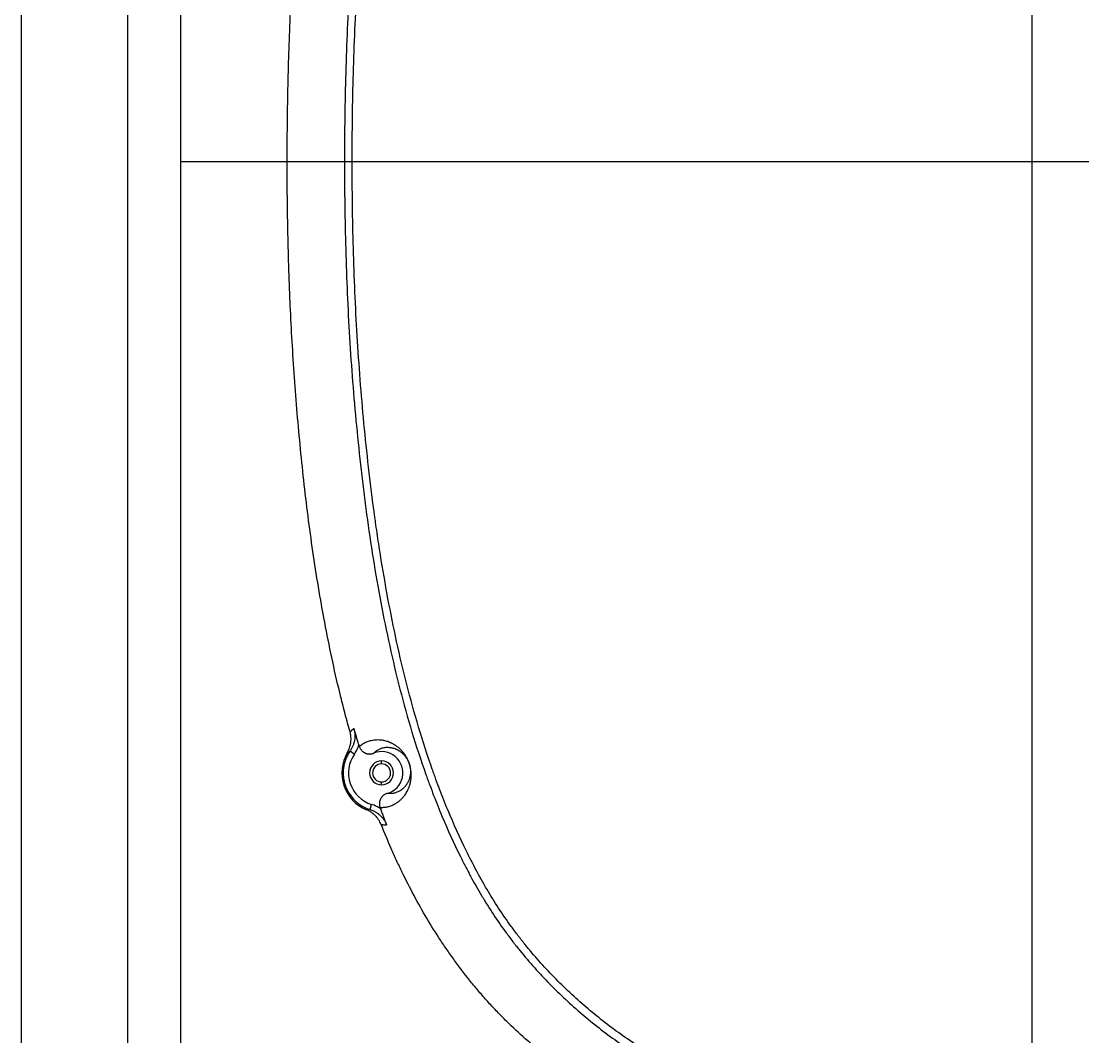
# Model space of a CAD drawing. Header units: millimetres. Extents: x -33000 to 294000, y 0 to 42408.
# Drawn here: x 56646.2 to 56845.8, y 13580 to 13771 of the extents above; entities that cross this region are included whole.
import ezdxf

# ---------------------------------------------------------------- set-up
doc = ezdxf.new("R2010")
doc.units = ezdxf.units.MM
doc.header["$LTSCALE"] = 50
doc.linetypes.add('DASHDOT', pattern=[22, 20, -1, 0, -1])
doc.layers.add('arch', color=8, linetype='Continuous')

msp = doc.modelspace()

# ---------------------------------------------------------------- linework, layer by layer
at = {"layer": 'arch'}
for p, q in [((56646.24, 14774.6), (56646.24, 13364.6)), ((56666.24, 14754.6), (56666.24, 13384.6)), ((56676.24, 13394.6), (56676.24, 14744.6)), ((56836.24, 14744.6), (56836.24, 13394.6))]:
    msp.add_line(p, q, dxfattribs=at)
at = {"layer": 'arch', "linetype": 'DASHDOT'}
msp.add_line((56676.24, 13744.6), (57404.31, 13744.6), dxfattribs=at)
at = {"layer": 'arch', "linetype": 'Continuous'}
for p, q in [((56708.07, 13633.73), (56708.89, 13633.16)), ((56713.99, 13631.31), (56713.99, 13631.86)), ((56713.99, 13627.36), (56713.99, 13627.91)), ((56711.81, 13622.72), (56712.11, 13623.68))]:
    msp.add_line(p, q, dxfattribs=at)
for radius, start, end in [(7.48, 149.4715, 247.6478), (6.22, 145.1579, 252.4308), (4, 285.4263, 112.0986), (2.25, 90, 270), (1.7, 90, 270), (2.25, 270, 90), (1.7, 270, 90)]:
    msp.add_arc((56713.99, 13629.61), radius, start, end, dxfattribs=at)
for points, knots in [([(56841.19, 13936.07, 0), (56838.39, 13935.86, 0), (56835.61, 13935.6, 0), (56830.06, 13934.98, 0), (56827.3, 13934.63, 0), (56821.79, 13933.83, 0), (56819.05, 13933.38, 0), (56813.59, 13932.37, 0), (56810.87, 13931.82, 0), (56805.46, 13930.59, 0), (56802.77, 13929.91, 0), (56797.41, 13928.44, 0), (56794.75, 13927.64, 0), (56790.78, 13926.33, 0), (56789.46, 13925.87, 0), (56786.83, 13924.92, 0), (56785.52, 13924.43, 0), (56783.56, 13923.66, 0), (56782.58, 13923.27, 0), (56781.6, 13922.86, 0), (56781.11, 13922.66, 0), (56780.95, 13922.59, 0), (56780.63, 13922.45, 0), (56779.17, 13921.83, 0), (56777.73, 13921.19, 0), (56775.18, 13920, 0), (56772.66, 13918.78, 0), (56768.96, 13916.82, 0), (56766.54, 13915.43, 0), (56764.14, 13913.99, 0), (56762.96, 13913.25, 0), (56760.62, 13911.72, 0), (56759.47, 13910.94, 0), (56757.19, 13909.31, 0), (56756.06, 13908.47, 0), (56754.4, 13907.18, 0), (56753.57, 13906.52, 0), (56752.62, 13905.74, 0), (56752.21, 13905.4, 0), (56751.94, 13905.17, 0), (56751.81, 13905.06, 0), (56750.6, 13904.03, 0), (56749.55, 13903.09, 0), (56747.49, 13901.18, 0), (56746.49, 13900.21, 0), (56744.54, 13898.22, 0), (56743.59, 13897.2, 0), (56741.75, 13895.13, 0), (56740.85, 13894.07, 0), (56739.1, 13891.91, 0), (56738.25, 13890.81, 0), (56736.61, 13888.57, 0), (56735.81, 13887.43, 0), (56734.66, 13885.69, 0), (56734.28, 13885.1, 0), (56733.54, 13883.92, 0), (56733.18, 13883.32, 0), (56732.46, 13882.12, 0), (56732.11, 13881.51, 0), (56731.41, 13880.28, 0), (56731.07, 13879.67, 0), (56730.65, 13878.89, 0), (56730.57, 13878.74, 0), (56730.4, 13878.43, 0), (56730.32, 13878.27, 0), (56730.07, 13877.8, 0), (56729.58, 13876.87, 0), (56729.1, 13875.92, 0), (56728.16, 13874.03, 0), (56727.56, 13872.77, 0), (56726.4, 13870.22, 0), (56725.84, 13868.94, 0), (56724.23, 13865.07, 0), (56723.23, 13862.47, 0), (56721.36, 13857.21, 0), (56720.5, 13854.57, 0), (56718.88, 13849.23, 0), (56718.14, 13846.54, 0), (56716.74, 13841.13, 0), (56716.1, 13838.4, 0), (56715.34, 13834.98, 0), (56715.12, 13833.95, 0), (56714.91, 13832.92, 0), (56714.77, 13832.23, 0), (56714.69, 13831.89, 0), (56714.35, 13830.17, 0), (56714.08, 13828.8, 0), (56713.3, 13824.67, 0), (56712.83, 13821.91, 0), (56711.95, 13816.41, 0), (56711.54, 13813.65, 0), (56710.42, 13805.38, 0), (56709.8, 13799.87, 0), (56709, 13791.6, 0), (56708.76, 13788.84, 0), (56708.33, 13783.32, 0), (56708.14, 13780.56, 0), (56707.63, 13772.28, 0), (56707.15, 13761.23, 0), (56707.01, 13750.18, 0), (56707.01, 13739.12, 0), (56707.08, 13733.59, 0), (56707.39, 13722.53, 0), (56707.63, 13717, 0), (56708.13, 13708.69, 0), (56708.33, 13705.92, 0), (56708.76, 13700.39, 0), (56709, 13697.62, 0), (56709.53, 13692.08, 0), (56709.82, 13689.3, 0), (56710.3, 13685.15, 0), (56710.47, 13683.76, 0), (56710.81, 13680.99, 0), (56710.99, 13679.6, 0), (56711.94, 13672.67, 0), (56712.81, 13667.15, 0), (56714.36, 13658.93, 0), (56714.91, 13656.2, 0), (56716.11, 13650.76, 0), (56716.75, 13648.04, 0), (56718.14, 13642.65, 0), (56718.89, 13639.96, 0), (56720.51, 13634.61, 0), (56721.38, 13631.95, 0), (56722.43, 13628.98, 0), (56722.55, 13628.65, 0), (56722.79, 13627.99, 0), (56722.91, 13627.66, 0), (56723.28, 13626.67, 0), (56724.02, 13624.71, 0), (56724.8, 13622.76, 0), (56726.42, 13618.9, 0), (56727.57, 13616.36, 0), (56729.12, 13613.25, 0), (56729.43, 13612.63, 0), (56730.07, 13611.39, 0), (56730.4, 13610.78, 0), (56731.39, 13608.94, 0), (56732.08, 13607.73, 0), (56733.15, 13605.94, 0), (56733.51, 13605.34, 0), (56734.25, 13604.16, 0), (56734.63, 13603.57, 0), (56735.78, 13601.82, 0), (56736.58, 13600.67, 0), (56737.83, 13598.97, 0), (56738.25, 13598.41, 0), (56738.79, 13597.71, 0), (56738.9, 13597.57, 0), (56739.12, 13597.29, 0), (56739.44, 13596.88, 0), (56740.65, 13595.37, 0), (56741.79, 13594.03, 0), (56743.65, 13591.95, 0), (56744.6, 13590.93, 0), (56746.54, 13588.95, 0), (56747.54, 13587.98, 0), (56749.57, 13586.09, 0), (56750.61, 13585.17, 0), (56752.72, 13583.37, 0), (56753.79, 13582.5, 0), (56755.98, 13580.79, 0), (56757.1, 13579.96, 0), (56759.37, 13578.34, 0), (56760.52, 13577.55, 0), (56762.27, 13576.4, 0), (56763.16, 13575.84, 0), (56764.2, 13575.19, 0), (56764.65, 13574.91, 0), (56764.95, 13574.73, 0), (56765.1, 13574.64, 0), (56766.46, 13573.82, 0), (56767.68, 13573.12, 0), (56770.13, 13571.77, 0), (56772.6, 13570.46, 0), (56775.1, 13569.24, 0), (56778.88, 13567.48, 0), (56781.43, 13566.38, 0), (56786.59, 13564.35, 0), (56789.2, 13563.41, 0), (56794.48, 13561.66, 0), (56797.14, 13560.85, 0), (56801.17, 13559.73, 0), (56802.52, 13559.37, 0), (56804.56, 13558.86, 0), (56805.24, 13558.69, 0), (56806.26, 13558.45, 0), (56806.6, 13558.37, 0), (56807.28, 13558.21, 0), (56808.99, 13557.81, 0), (56810.7, 13557.44, 0), (56812.76, 13557.02, 0), (56813.45, 13556.88, 0), (56814.82, 13556.61, 0), (56815.51, 13556.48, 0), (56818.95, 13555.84, 0), (56821.72, 13555.39, 0), (56827.26, 13554.58, 0), (56830.03, 13554.23, 0), (56834.21, 13553.76, 0), (56835.6, 13553.62, 0), (56838.39, 13553.36, 0), (56839.79, 13553.24, 0), (56841.18, 13553.13, 0)], [0, 0, 0, 0, 0.015625, 0.015625, 0.03125, 0.03125, 0.046875, 0.046875, 0.0625, 0.0625, 0.078125, 0.078125, 0.09375, 0.09375, 0.101562, 0.101562, 0.109375, 0.109375, 0.113281, 0.115234, 0.115234, 0.116211, 0.116211, 0.117187, 0.125, 0.125, 0.132812, 0.140625, 0.148437, 0.148437, 0.15625, 0.15625, 0.164062, 0.164062, 0.171875, 0.171875, 0.175781, 0.177734, 0.178711, 0.178711, 0.179687, 0.179687, 0.1875, 0.1875, 0.195312, 0.195312, 0.203125, 0.203125, 0.210937, 0.210937, 0.21875, 0.21875, 0.226562, 0.226562, 0.230469, 0.230469, 0.234375, 0.234375, 0.238281, 0.238281, 0.242187, 0.242187, 0.243164, 0.243164, 0.244141, 0.244141, 0.246094, 0.25, 0.25, 0.257812, 0.257812, 0.265625, 0.265625, 0.28125, 0.28125, 0.296875, 0.296875, 0.3125, 0.3125, 0.328125, 0.328125, 0.332031, 0.333984, 0.333984, 0.335937, 0.335937, 0.34375, 0.34375, 0.359375, 0.359375, 0.375, 0.375, 0.40625, 0.40625, 0.421875, 0.421875, 0.4375, 0.4375, 0.46875, 0.5, 0.5, 0.53125, 0.53125, 0.5625, 0.5625, 0.578125, 0.578125, 0.59375, 0.59375, 0.609375, 0.609375, 0.617187, 0.617187, 0.625, 0.625, 0.65625, 0.65625, 0.671875, 0.671875, 0.6875, 0.6875, 0.703125, 0.703125, 0.71875, 0.71875, 0.720703, 0.720703, 0.722656, 0.722656, 0.726562, 0.734375, 0.734375, 0.75, 0.75, 0.753906, 0.753906, 0.757812, 0.757812, 0.765625, 0.765625, 0.769531, 0.769531, 0.773437, 0.773437, 0.78125, 0.78125, 0.785156, 0.785156, 0.786133, 0.786133, 0.787109, 0.789062, 0.796875, 0.796875, 0.804687, 0.804687, 0.8125, 0.8125, 0.820312, 0.820312, 0.828125, 0.828125, 0.835937, 0.835937, 0.84375, 0.84375, 0.847656, 0.849609, 0.850586, 0.850586, 0.851562, 0.851562, 0.859375, 0.859375, 0.867187, 0.875, 0.875, 0.890625, 0.890625, 0.90625, 0.90625, 0.921875, 0.921875, 0.929687, 0.929687, 0.933594, 0.933594, 0.935547, 0.935547, 0.9375, 0.945312, 0.945312, 0.949219, 0.949219, 0.953125, 0.953125, 0.96875, 0.96875, 0.984375, 0.984375, 0.992187, 0.992187, 1, 1, 1, 1]), ([(56841.3, 13554.63, 0), (56838.53, 13554.84, 0), (56835.76, 13555.1, 0), (56830.25, 13555.71, 0), (56827.5, 13556.06, 0), (56822.02, 13556.86, 0), (56819.29, 13557.3, 0), (56813.85, 13558.31, 0), (56811.14, 13558.86, 0), (56805.74, 13560.09, 0), (56803.05, 13560.77, 0), (56799.04, 13561.87, 0), (56797.7, 13562.26, 0), (56796.03, 13562.76, 0), (56795.7, 13562.87, 0), (56795.04, 13563.07, 0), (56794.04, 13563.38, 0), (56793.05, 13563.71, 0), (56789.75, 13564.8, 0), (56787.14, 13565.74, 0), (56781.98, 13567.77, 0), (56779.44, 13568.86, 0), (56775.68, 13570.62, 0), (56773.19, 13571.83, 0), (56770.74, 13573.13, 0), (56768.3, 13574.48, 0), (56767.1, 13575.18, 0), (56765.75, 13575.99, 0), (56765.6, 13576.08, 0), (56765.31, 13576.26, 0), (56764.86, 13576.53, 0), (56763.82, 13577.18, 0), (56762.95, 13577.74, 0), (56761.21, 13578.88, 0), (56760.07, 13579.67, 0), (56757.82, 13581.27, 0), (56756.72, 13582.1, 0), (56754.55, 13583.8, 0), (56753.48, 13584.67, 0), (56751.39, 13586.45, 0), (56750.37, 13587.37, 0), (56748.36, 13589.24, 0), (56747.38, 13590.21, 0), (56745.45, 13592.18, 0), (56744.51, 13593.19, 0), (56742.67, 13595.27, 0), (56741.78, 13596.33, 0), (56740.68, 13597.69, 0), (56740.47, 13597.96, 0), (56740.14, 13598.38, 0), (56740.04, 13598.51, 0), (56739.82, 13598.79, 0), (56739.29, 13599.48, 0), (56738.77, 13600.18, 0), (56737.54, 13601.87, 0), (56736.75, 13603.02, 0), (56735.24, 13605.34, 0), (56734.51, 13606.51, 0), (56733.11, 13608.89, 0), (56732.44, 13610.09, 0), (56731.13, 13612.53, 0), (56730.5, 13613.75, 0), (56728.68, 13617.47, 0), (56727.54, 13619.99, 0), (56725.95, 13623.82, 0), (56725.18, 13625.76, 0), (56724.45, 13627.71, 0), (56724.15, 13628.53, 0), (56724.09, 13628.69, 0), (56723.98, 13629.02, 0), (56723.8, 13629.51, 0), (56723.62, 13630, 0), (56722.59, 13632.95, 0), (56721.73, 13635.59, 0), (56720.15, 13640.89, 0), (56719.41, 13643.56, 0), (56718.04, 13648.91, 0), (56717.41, 13651.6, 0), (56716.23, 13657, 0), (56715.69, 13659.71, 0), (56714.68, 13665.15, 0), (56713.97, 13669.24, 0), (56713.24, 13674.04, 0), (56712.9, 13676.44, 0), (56712.76, 13677.47, 0), (56712.66, 13678.15, 0), (56712.61, 13678.5, 0), (56712.2, 13681.59, 0), (56711.52, 13687.09, 0), (56710.94, 13692.58, 0), (56710.42, 13698.08, 0), (56710.18, 13700.82, 0), (56709.76, 13706.31, 0), (56709.57, 13709.06, 0), (56709.07, 13717.29, 0), (56708.84, 13722.78, 0), (56708.53, 13733.75, 0), (56708.46, 13739.23, 0), (56708.46, 13750.19, 0), (56708.53, 13755.67, 0), (56708.84, 13766.63, 0), (56709.08, 13772.1, 0), (56709.58, 13780.31, 0), (56709.77, 13783.05, 0), (56710.19, 13788.52, 0), (56710.43, 13791.26, 0), (56711.22, 13799.46, 0), (56711.83, 13804.93, 0), (56712.94, 13813.12, 0), (56713.34, 13815.86, 0), (56714.21, 13821.32, 0), (56714.68, 13824.05, 0), (56715.44, 13828.14, 0), (56715.7, 13829.5, 0), (56716.05, 13831.21, 0), (56716.11, 13831.55, 0), (56716.25, 13832.23, 0), (56716.47, 13833.25, 0), (56717.27, 13836.99, 0), (56718.06, 13840.37, 0), (56719.44, 13845.74, 0), (56720.17, 13848.41, 0), (56721.76, 13853.7, 0), (56722.61, 13856.33, 0), (56724.45, 13861.55, 0), (56725.43, 13864.13, 0), (56727.02, 13867.97, 0), (56728.12, 13870.51, 0), (56729.31, 13873.03, 0), (56730.23, 13874.9, 0), (56730.7, 13875.84, 0), (56731.27, 13876.92, 0), (56731.51, 13877.38, 0), (56731.68, 13877.69, 0), (56731.76, 13877.85, 0), (56732.5, 13879.24, 0), (56733.19, 13880.45, 0), (56734.25, 13882.25, 0), (56734.61, 13882.84, 0), (56735.34, 13884.02, 0), (56735.72, 13884.6, 0), (56736.85, 13886.34, 0), (56737.64, 13887.47, 0), (56739.26, 13889.7, 0), (56740.1, 13890.79, 0), (56741.82, 13892.93, 0), (56742.71, 13893.99, 0), (56744.54, 13896.05, 0), (56745.48, 13897.06, 0), (56747.41, 13899.03, 0), (56748.4, 13900, 0), (56750.43, 13901.9, 0), (56751.47, 13902.83, 0), (56752.67, 13903.85, 0), (56752.81, 13903.96, 0), (56753.07, 13904.19, 0), (56753.21, 13904.3, 0), (56753.61, 13904.63, 0), (56754.42, 13905.3, 0), (56755.24, 13905.95, 0), (56756.89, 13907.24, 0), (56758.01, 13908.07, 0), (56760.27, 13909.68, 0), (56761.41, 13910.46, 0), (56763.73, 13911.98, 0), (56764.9, 13912.71, 0), (56767.28, 13914.14, 0), (56769.68, 13915.52, 0), (56773.35, 13917.46, 0), (56775.85, 13918.67, 0), (56778.37, 13919.84, 0), (56779.64, 13920.41, 0), (56781.09, 13921.03, 0), (56781.25, 13921.1, 0), (56781.57, 13921.23, 0), (56781.73, 13921.3, 0), (56782.22, 13921.5, 0), (56783.18, 13921.9, 0), (56784.15, 13922.29, 0), (56786.1, 13923.05, 0), (56787.4, 13923.54, 0), (56790.01, 13924.48, 0), (56791.32, 13924.93, 0), (56795.25, 13926.23, 0), (56797.89, 13927.02, 0), (56803.21, 13928.48, 0), (56805.88, 13929.15, 0), (56811.24, 13930.36, 0), (56813.94, 13930.92, 0), (56819.35, 13931.91, 0), (56822.07, 13932.36, 0), (56827.53, 13933.15, 0), (56830.27, 13933.5, 0), (56835.77, 13934.11, 0), (56838.53, 13934.36, 0), (56841.3, 13934.58, 0)], [0, 0, 0, 0, 0.015625, 0.015625, 0.03125, 0.03125, 0.046875, 0.046875, 0.0625, 0.0625, 0.078125, 0.078125, 0.085938, 0.085938, 0.087891, 0.087891, 0.089844, 0.09375, 0.09375, 0.109375, 0.109375, 0.125, 0.125, 0.132812, 0.140625, 0.140625, 0.148437, 0.148437, 0.149414, 0.149414, 0.150391, 0.152344, 0.15625, 0.15625, 0.164062, 0.164062, 0.171875, 0.171875, 0.179687, 0.179687, 0.1875, 0.1875, 0.195312, 0.195312, 0.203125, 0.203125, 0.210938, 0.210938, 0.212891, 0.212891, 0.213867, 0.213867, 0.214844, 0.21875, 0.21875, 0.226563, 0.226563, 0.234375, 0.234375, 0.242188, 0.242188, 0.25, 0.25, 0.265625, 0.265625, 0.273438, 0.277344, 0.277344, 0.27832, 0.27832, 0.279297, 0.28125, 0.28125, 0.296875, 0.296875, 0.3125, 0.3125, 0.328125, 0.328125, 0.34375, 0.34375, 0.359375, 0.367188, 0.371094, 0.373047, 0.373047, 0.375, 0.375, 0.390625, 0.40625, 0.40625, 0.421875, 0.421875, 0.4375, 0.4375, 0.46875, 0.46875, 0.5, 0.5, 0.53125, 0.53125, 0.5625, 0.5625, 0.578125, 0.578125, 0.59375, 0.59375, 0.625, 0.625, 0.640625, 0.640625, 0.65625, 0.65625, 0.664063, 0.664063, 0.666016, 0.666016, 0.667969, 0.671875, 0.6875, 0.6875, 0.703125, 0.703125, 0.71875, 0.71875, 0.734375, 0.734375, 0.742188, 0.75, 0.75, 0.753906, 0.755859, 0.756836, 0.756836, 0.757813, 0.757813, 0.765625, 0.765625, 0.769531, 0.769531, 0.773438, 0.773438, 0.78125, 0.78125, 0.789063, 0.789063, 0.796875, 0.796875, 0.804688, 0.804688, 0.8125, 0.8125, 0.820313, 0.820313, 0.821289, 0.821289, 0.822266, 0.822266, 0.824219, 0.828125, 0.828125, 0.835938, 0.835938, 0.84375, 0.84375, 0.851563, 0.851563, 0.859375, 0.867188, 0.875, 0.875, 0.882813, 0.882813, 0.883789, 0.883789, 0.884766, 0.884766, 0.886719, 0.890625, 0.890625, 0.898438, 0.898438, 0.90625, 0.90625, 0.921875, 0.921875, 0.9375, 0.9375, 0.953125, 0.953125, 0.96875, 0.96875, 0.984375, 0.984375, 1, 1, 1, 1]), ([(56708.06, 13637.31, 0), (56707.75, 13638.4, 0), (56707.45, 13639.49, 0), (56706.88, 13641.68, 0), (56706.6, 13642.78, 0), (56705.78, 13646.07, 0), (56705.28, 13648.27, 0), (56704.32, 13652.68, 0), (56703.87, 13654.89, 0), (56703.02, 13659.31, 0), (56702.23, 13663.74, 0), (56701.53, 13668.19, 0), (56700.87, 13672.64, 0), (56700.56, 13674.86, 0), (56699.69, 13681.56, 0), (56699.19, 13686.03, 0), (56698.53, 13692.75, 0), (56698.32, 13694.99, 0), (56697.94, 13699.47, 0), (56697.77, 13701.72, 0), (56697.45, 13706.22, 0), (56697.3, 13708.47, 0), (56697.04, 13712.97, 0), (56696.93, 13715.22, 0), (56696.77, 13718.61, 0), (56696.73, 13719.74, 0), (56696.64, 13722, 0), (56696.6, 13723.12, 0), (56696.49, 13726.51, 0), (56696.43, 13728.77, 0), (56696.36, 13732.16, 0), (56696.34, 13733.29, 0), (56696.3, 13735.55, 0), (56696.26, 13738.93, 0), (56696.24, 13742.32, 0), (56696.24, 13749.1, 0), (56696.29, 13753.61, 0), (56696.43, 13760.38, 0), (56696.49, 13762.64, 0), (56696.63, 13767.15, 0), (56696.81, 13771.67, 0), (56697.04, 13776.18, 0), (56697.23, 13779.56, 0), (56697.3, 13780.69, 0), (56697.45, 13782.94, 0), (56697.52, 13784.07, 0), (56697.76, 13787.45, 0), (56697.94, 13789.7, 0), (56698.32, 13794.19, 0), (56698.53, 13796.44, 0), (56699.19, 13803.16, 0), (56699.69, 13807.64, 0), (56700.56, 13814.34, 0), (56700.87, 13816.57, 0), (56701.53, 13821.02, 0), (56702.23, 13825.47, 0), (56703.02, 13829.9, 0), (56703.87, 13834.32, 0), (56704.32, 13836.53, 0), (56705.28, 13840.94, 0), (56705.79, 13843.14, 0), (56706.6, 13846.43, 0), (56706.88, 13847.53, 0), (56707.45, 13849.72, 0), (56707.75, 13850.81, 0), (56708.06, 13851.9, 0)], [0, 0, 0, 0, 0.015625, 0.015625, 0.03125, 0.03125, 0.0625, 0.0625, 0.09375, 0.09375, 0.125, 0.15625, 0.15625, 0.1875, 0.1875, 0.25, 0.25, 0.28125, 0.28125, 0.3125, 0.3125, 0.34375, 0.34375, 0.375, 0.375, 0.390625, 0.390625, 0.40625, 0.40625, 0.4375, 0.4375, 0.453125, 0.453125, 0.46875, 0.5, 0.5, 0.5625, 0.5625, 0.59375, 0.59375, 0.625, 0.65625, 0.65625, 0.671875, 0.671875, 0.6875, 0.6875, 0.71875, 0.71875, 0.75, 0.75, 0.8125, 0.8125, 0.84375, 0.84375, 0.875, 0.90625, 0.90625, 0.9375, 0.9375, 0.96875, 0.96875, 0.984375, 0.984375, 1, 1, 1, 1]), ([(56707.54, 13633.41, 0), (56707.63, 13633.55, 0), (56707.71, 13633.7, 0), (56707.85, 13634.01, 0), (56707.91, 13634.16, 0), (56708.02, 13634.48, 0), (56708.07, 13634.64, 0), (56708.12, 13634.84, 0), (56708.13, 13634.89, 0), (56708.14, 13634.97, 0), (56708.15, 13635.01, 0), (56708.17, 13635.14, 0), (56708.19, 13635.22, 0), (56708.22, 13635.47, 0), (56708.25, 13635.8, 0), (56708.24, 13636.14, 0), (56708.22, 13636.39, 0), (56708.21, 13636.47, 0), (56708.19, 13636.64, 0), (56708.18, 13636.73, 0), (56708.14, 13636.98, 0), (56708.1, 13637.14, 0), (56708.06, 13637.31, 0)], [0, 0, 0, 0, 0.125, 0.125, 0.25, 0.25, 0.375, 0.375, 0.40625, 0.40625, 0.4375, 0.4375, 0.5, 0.5, 0.625, 0.75, 0.75, 0.8125, 0.8125, 0.875, 0.875, 1, 1, 1, 1]), ([(56708.78, 13637.95, 0), (56708.66, 13637.85, 0), (56708.54, 13637.75, 0), (56708.36, 13637.59, 0), (56708.3, 13637.54, 0), (56708.18, 13637.43, 0), (56708.12, 13637.37, 0), (56708.06, 13637.31, 0)], [0, 0, 0, 0, 0.5, 0.5, 0.75, 0.75, 1, 1, 1, 1]), ([(56708.78, 13637.95, 0), (56708.83, 13637.77, 0), (56708.87, 13637.59, 0), (56708.91, 13637.32, 0), (56708.93, 13637.22, 0), (56708.94, 13637.09, 0), (56708.95, 13637.04, 0), (56708.95, 13636.95, 0), (56708.96, 13636.9, 0), (56708.97, 13636.67, 0), (56708.97, 13636.49, 0), (56708.95, 13636.12, 0), (56708.93, 13635.94, 0), (56708.88, 13635.67, 0), (56708.86, 13635.58, 0), (56708.83, 13635.44, 0), (56708.82, 13635.4, 0), (56708.8, 13635.31, 0), (56708.79, 13635.26, 0), (56708.72, 13635.04, 0), (56708.66, 13634.86, 0), (56708.52, 13634.53, 0), (56708.44, 13634.36, 0), (56708.27, 13634.04, 0), (56708.17, 13633.88, 0), (56708.07, 13633.73, 0)], [0, 0, 0, 0, 0.125, 0.125, 0.1875, 0.1875, 0.21875, 0.21875, 0.25, 0.25, 0.375, 0.375, 0.5, 0.5, 0.5625, 0.5625, 0.59375, 0.59375, 0.625, 0.625, 0.75, 0.75, 0.875, 0.875, 1, 1, 1, 1]), ([(56709.72, 13634.9, 0), (56709.68, 13635.03, 0), (56709.64, 13635.17, 0), (56709.56, 13635.43, 0), (56709.52, 13635.56, 0), (56709.44, 13635.83, 0), (56709.4, 13635.95, 0), (56709.34, 13636.15, 0), (56709.32, 13636.21, 0), (56709.28, 13636.34, 0), (56709.26, 13636.4, 0), (56709.16, 13636.72, 0), (56709.08, 13636.97, 0), (56708.97, 13637.34, 0), (56708.93, 13637.46, 0), (56708.87, 13637.64, 0), (56708.84, 13637.74, 0), (56708.81, 13637.84, 0), (56708.8, 13637.89, 0), (56708.79, 13637.92, 0), (56708.78, 13637.93, 0), (56708.78, 13637.95, 0)], [0, 0, 0, 0, 0.125, 0.125, 0.25, 0.25, 0.375, 0.375, 0.4375, 0.4375, 0.5, 0.5, 0.75, 0.75, 0.875, 0.875, 0.9375, 0.96875, 0.984375, 0.984375, 1, 1, 1, 1]), ([(56713.71, 13623.11, 0), (56713.83, 13623.11, 0), (56713.95, 13623.11, 0), (56714.18, 13623.12, 0), (56714.3, 13623.13, 0), (56714.54, 13623.15, 0), (56714.66, 13623.17, 0), (56714.9, 13623.21, 0), (56715.02, 13623.23, 0), (56715.27, 13623.29, 0), (56715.39, 13623.32, 0), (56715.64, 13623.4, 0), (56715.77, 13623.45, 0), (56716.03, 13623.55, 0), (56716.16, 13623.61, 0), (56716.43, 13623.74, 0), (56716.56, 13623.82, 0), (56716.77, 13623.94, 0), (56716.84, 13623.98, 0), (56716.98, 13624.08, 0), (56717.05, 13624.13, 0), (56717.26, 13624.28, 0), (56717.4, 13624.4, 0), (56717.62, 13624.59, 0), (56717.69, 13624.66, 0), (56717.83, 13624.8, 0), (56717.91, 13624.88, 0), (56718.05, 13625.04, 0), (56718.12, 13625.13, 0), (56718.27, 13625.31, 0), (56718.34, 13625.4, 0), (56718.49, 13625.61, 0), (56718.56, 13625.72, 0), (56718.7, 13625.96, 0), (56718.77, 13626.08, 0), (56718.92, 13626.35, 0), (56718.98, 13626.5, 0), (56719.08, 13626.74, 0), (56719.12, 13626.82, 0), (56719.18, 13626.99, 0), (56719.21, 13627.08, 0), (56719.27, 13627.27, 0), (56719.3, 13627.37, 0), (56719.36, 13627.58, 0), (56719.39, 13627.69, 0), (56719.43, 13627.87, 0), (56719.44, 13627.93, 0), (56719.46, 13628.05, 0), (56719.47, 13628.12, 0), (56719.49, 13628.25, 0), (56719.5, 13628.32, 0), (56719.52, 13628.46, 0), (56719.53, 13628.54, 0), (56719.54, 13628.65, 0), (56719.54, 13628.69, 0), (56719.55, 13628.77, 0), (56719.55, 13628.82, 0), (56719.56, 13628.94, 0), (56719.56, 13629.03, 0), (56719.56, 13629.22, 0), (56719.56, 13629.32, 0), (56719.55, 13629.47, 0), (56719.55, 13629.53, 0), (56719.54, 13629.64, 0), (56719.54, 13629.7, 0), (56719.53, 13629.82, 0), (56719.52, 13629.89, 0), (56719.51, 13630.02, 0), (56719.5, 13630.09, 0), (56719.48, 13630.23, 0), (56719.47, 13630.31, 0), (56719.45, 13630.41, 0), (56719.45, 13630.43, 0), (56719.44, 13630.47, 0), (56719.43, 13630.49, 0), (56719.42, 13630.56, 0), (56719.41, 13630.6, 0), (56719.39, 13630.69, 0), (56719.38, 13630.74, 0), (56719.36, 13630.83, 0), (56719.35, 13630.88, 0), (56719.33, 13630.95, 0), (56719.33, 13630.96, 0), (56719.32, 13630.98, 0), (56719.31, 13631.02, 0), (56719.3, 13631.06, 0), (56719.27, 13631.14, 0), (56719.26, 13631.19, 0), (56719.23, 13631.27, 0), (56719.22, 13631.3, 0), (56719.2, 13631.36, 0), (56719.18, 13631.44, 0), (56719.15, 13631.52, 0), (56719.12, 13631.6, 0), (56719.1, 13631.64, 0), (56719.09, 13631.67, 0), (56719.08, 13631.7, 0), (56719.07, 13631.71, 0), (56719.05, 13631.78, 0), (56719.03, 13631.83, 0), (56718.99, 13631.92, 0), (56718.97, 13631.97, 0), (56718.94, 13632.03, 0), (56718.93, 13632.05, 0), (56718.91, 13632.1, 0), (56718.9, 13632.12, 0), (56718.87, 13632.18, 0), (56718.85, 13632.22, 0), (56718.81, 13632.3, 0), (56718.79, 13632.33, 0), (56718.73, 13632.44, 0), (56718.69, 13632.51, 0), (56718.64, 13632.6, 0), (56718.62, 13632.63, 0), (56718.58, 13632.69, 0), (56718.57, 13632.72, 0), (56718.51, 13632.81, 0), (56718.48, 13632.86, 0), (56718.41, 13632.96, 0), (56718.38, 13633.01, 0), (56718.32, 13633.1, 0), (56718.29, 13633.15, 0), (56718.22, 13633.23, 0), (56718.19, 13633.27, 0), (56718.1, 13633.39, 0), (56718.04, 13633.46, 0), (56717.96, 13633.56, 0), (56717.93, 13633.6, 0), (56717.87, 13633.66, 0), (56717.85, 13633.69, 0), (56717.76, 13633.78, 0), (56717.71, 13633.84, 0), (56717.61, 13633.95, 0), (56717.56, 13634, 0), (56717.41, 13634.14, 0), (56717.31, 13634.23, 0), (56717.12, 13634.39, 0), (56717.03, 13634.46, 0), (56716.85, 13634.6, 0), (56716.77, 13634.66, 0), (56716.6, 13634.77, 0), (56716.52, 13634.83, 0), (56716.36, 13634.93, 0), (56716.28, 13634.97, 0), (56716.13, 13635.06, 0), (56716.05, 13635.1, 0), (56715.9, 13635.17, 0), (56715.83, 13635.21, 0), (56715.69, 13635.27, 0), (56715.62, 13635.31, 0), (56715.42, 13635.39, 0), (56715.29, 13635.44, 0), (56715.03, 13635.53, 0), (56714.91, 13635.56, 0), (56714.67, 13635.63, 0), (56714.56, 13635.65, 0), (56714.34, 13635.7, 0), (56714.23, 13635.72, 0), (56714.02, 13635.75, 0), (56713.92, 13635.76, 0), (56713.72, 13635.78, 0), (56713.62, 13635.79, 0), (56713.34, 13635.8, 0), (56713.17, 13635.8, 0), (56712.83, 13635.78, 0), (56712.67, 13635.77, 0), (56712.36, 13635.73, 0), (56712.21, 13635.7, 0), (56711.93, 13635.64, 0), (56711.8, 13635.6, 0), (56711.55, 13635.53, 0), (56711.42, 13635.48, 0), (56711.19, 13635.39, 0), (56711.07, 13635.35, 0), (56710.86, 13635.25, 0), (56710.75, 13635.19, 0), (56710.55, 13635.08, 0), (56710.36, 13634.97, 0), (56710.08, 13634.78, 0), (56709.9, 13634.65, 0), (56709.82, 13634.58, 0)], [0, 0, 0, 0, 0.03125, 0.03125, 0.0625, 0.0625, 0.09375, 0.09375, 0.125, 0.125, 0.15625, 0.15625, 0.1875, 0.1875, 0.21875, 0.21875, 0.25, 0.25, 0.265625, 0.265625, 0.28125, 0.28125, 0.3125, 0.3125, 0.328125, 0.328125, 0.34375, 0.34375, 0.359375, 0.359375, 0.375, 0.375, 0.390625, 0.390625, 0.40625, 0.40625, 0.421875, 0.421875, 0.429688, 0.429688, 0.4375, 0.4375, 0.445313, 0.445313, 0.453125, 0.453125, 0.457031, 0.457031, 0.460938, 0.460938, 0.464844, 0.464844, 0.46875, 0.46875, 0.470703, 0.470703, 0.472656, 0.472656, 0.476563, 0.476563, 0.480469, 0.480469, 0.482422, 0.482422, 0.484375, 0.484375, 0.486328, 0.486328, 0.488281, 0.488281, 0.490234, 0.490234, 0.490723, 0.490723, 0.491211, 0.491211, 0.492188, 0.492188, 0.493164, 0.493164, 0.494141, 0.494141, 0.494385, 0.494385, 0.494629, 0.495117, 0.495117, 0.496094, 0.496094, 0.496582, 0.496582, 0.49707, 0.498047, 0.498047, 0.498535, 0.498779, 0.498779, 0.499023, 0.499023, 0.5, 0.5, 0.500977, 0.500977, 0.501465, 0.501465, 0.501953, 0.501953, 0.50293, 0.50293, 0.503906, 0.503906, 0.505859, 0.505859, 0.506836, 0.506836, 0.507813, 0.507813, 0.509766, 0.509766, 0.511719, 0.511719, 0.513672, 0.513672, 0.515625, 0.515625, 0.519531, 0.519531, 0.521484, 0.521484, 0.523438, 0.523438, 0.527344, 0.527344, 0.53125, 0.53125, 0.539063, 0.539063, 0.546875, 0.546875, 0.554688, 0.554688, 0.5625, 0.5625, 0.570313, 0.570313, 0.578125, 0.578125, 0.585938, 0.585938, 0.59375, 0.59375, 0.609375, 0.609375, 0.625, 0.625, 0.640625, 0.640625, 0.65625, 0.65625, 0.671875, 0.671875, 0.6875, 0.6875, 0.71875, 0.71875, 0.75, 0.75, 0.78125, 0.78125, 0.8125, 0.8125, 0.84375, 0.84375, 0.875, 0.875, 0.90625, 0.90625, 0.9375, 0.96875, 1, 1, 1, 1]), ([(56709.82, 13634.58, 0), (56709.84, 13634.52, 0), (56709.88, 13634.39, 0), (56709.97, 13634.2, 0), (56710.05, 13634.08, 0), (56710.11, 13634, 0), (56710.13, 13633.97, 0), (56710.17, 13633.91, 0), (56710.19, 13633.89, 0), (56710.26, 13633.81, 0), (56710.35, 13633.71, 0), (56710.46, 13633.62, 0), (56710.54, 13633.55, 0), (56710.57, 13633.53, 0), (56710.63, 13633.49, 0), (56710.66, 13633.48, 0), (56710.75, 13633.42, 0), (56710.87, 13633.36, 0), (56710.99, 13633.3, 0), (56711.09, 13633.27, 0), (56711.13, 13633.26, 0), (56711.19, 13633.24, 0), (56711.23, 13633.23, 0), (56711.33, 13633.2, 0), (56711.46, 13633.18, 0), (56711.6, 13633.17, 0), (56711.7, 13633.16, 0), (56711.74, 13633.16, 0), (56711.81, 13633.17, 0), (56711.84, 13633.17, 0), (56711.95, 13633.17, 0), (56712.09, 13633.19, 0), (56712.29, 13633.24, 0), (56712.42, 13633.28, 0), (56712.48, 13633.31, 0)], [0, 0, 0, 0, 0.0625, 0.125, 0.1875, 0.1875, 0.21875, 0.21875, 0.25, 0.25, 0.3125, 0.375, 0.375, 0.40625, 0.40625, 0.4375, 0.4375, 0.5, 0.5625, 0.5625, 0.59375, 0.59375, 0.625, 0.625, 0.6875, 0.75, 0.75, 0.78125, 0.78125, 0.8125, 0.8125, 0.875, 0.9375, 1, 1, 1, 1]), ([(56708.07, 13633.73, 0), (56707.9, 13633.5, 0), (56707.76, 13633.25, 0), (56707.49, 13632.76, 0), (56707.37, 13632.51, 0), (56707.22, 13632.11, 0), (56707.17, 13631.98, 0), (56707.11, 13631.78, 0), (56707.09, 13631.71, 0), (56707.05, 13631.58, 0), (56707.03, 13631.51, 0), (56706.94, 13631.17, 0), (56706.88, 13630.89, 0), (56706.8, 13630.34, 0), (56706.78, 13630.06, 0), (56706.77, 13629.64, 0), (56706.77, 13629.49, 0), (56706.78, 13629.28, 0), (56706.78, 13629.21, 0), (56706.79, 13629.07, 0), (56706.8, 13629, 0), (56706.83, 13628.65, 0), (56706.87, 13628.37, 0), (56706.99, 13627.82, 0), (56707.06, 13627.55, 0), (56707.2, 13627.15, 0), (56707.25, 13627.02, 0), (56707.33, 13626.82, 0), (56707.36, 13626.76, 0), (56707.41, 13626.63, 0), (56707.44, 13626.56, 0), (56707.59, 13626.25, 0), (56707.87, 13625.75, 0), (56708.19, 13625.3, 0), (56708.46, 13624.97, 0), (56708.55, 13624.86, 0), (56708.67, 13624.73, 0), (56708.69, 13624.7, 0), (56708.74, 13624.65, 0), (56708.81, 13624.58, 0), (56708.89, 13624.5, 0), (56709.14, 13624.25, 0), (56709.56, 13623.89, 0), (56710.02, 13623.57, 0), (56710.33, 13623.39, 0), (56710.39, 13623.35, 0), (56710.51, 13623.28, 0), (56710.57, 13623.25, 0), (56710.76, 13623.15, 0), (56710.89, 13623.09, 0), (56711.28, 13622.91, 0), (56711.54, 13622.81, 0), (56711.81, 13622.72, 0)], [0, 0, 0, 0, 0.0625, 0.0625, 0.125, 0.125, 0.15625, 0.15625, 0.171875, 0.171875, 0.1875, 0.1875, 0.25, 0.25, 0.3125, 0.3125, 0.34375, 0.34375, 0.359375, 0.359375, 0.375, 0.375, 0.4375, 0.4375, 0.5, 0.5, 0.53125, 0.53125, 0.546875, 0.546875, 0.5625, 0.5625, 0.625, 0.6875, 0.6875, 0.71875, 0.71875, 0.726563, 0.726563, 0.734375, 0.75, 0.75, 0.8125, 0.875, 0.875, 0.890625, 0.890625, 0.90625, 0.90625, 0.9375, 0.9375, 1, 1, 1, 1]), ([(56707.54, 13633.41, 0), (56707.59, 13633.44, 0), (56707.63, 13633.47, 0), (56707.72, 13633.53, 0), (56707.76, 13633.56, 0), (56707.89, 13633.63, 0), (56707.98, 13633.68, 0), (56708.07, 13633.73, 0)], [0, 0, 0, 0, 0.25, 0.25, 0.5, 0.5, 1, 1, 1, 1]), ([(56712.48, 13633.31, 0), (56712.59, 13633.42, 0), (56712.7, 13633.53, 0), (56712.88, 13633.68, 0), (56712.95, 13633.72, 0), (56713.08, 13633.82, 0), (56713.15, 13633.86, 0), (56713.29, 13633.95, 0), (56713.37, 13634, 0), (56713.53, 13634.08, 0), (56713.61, 13634.12, 0), (56713.78, 13634.19, 0), (56713.87, 13634.22, 0), (56714.07, 13634.29, 0), (56714.17, 13634.31, 0), (56714.38, 13634.36, 0), (56714.5, 13634.38, 0), (56714.73, 13634.41, 0), (56714.86, 13634.43, 0), (56715.13, 13634.43, 0), (56715.27, 13634.43, 0), (56715.49, 13634.41, 0), (56715.57, 13634.4, 0), (56715.73, 13634.38, 0), (56715.81, 13634.37, 0), (56715.98, 13634.33, 0), (56716.07, 13634.31, 0), (56716.26, 13634.26, 0), (56716.35, 13634.23, 0), (56716.5, 13634.17, 0), (56716.55, 13634.15, 0), (56716.63, 13634.12, 0), (56716.65, 13634.11, 0), (56716.71, 13634.09, 0), (56716.73, 13634.08, 0), (56716.81, 13634.04, 0), (56716.87, 13634.02, 0), (56716.98, 13633.96, 0), (56717.04, 13633.93, 0), (56717.15, 13633.86, 0), (56717.21, 13633.83, 0), (56717.34, 13633.75, 0), (56717.4, 13633.71, 0), (56717.53, 13633.62, 0), (56717.6, 13633.57, 0), (56717.74, 13633.46, 0), (56717.81, 13633.4, 0), (56717.92, 13633.3, 0), (56717.96, 13633.26, 0), (56718.03, 13633.19, 0), (56718.07, 13633.15, 0), (56718.16, 13633.06, 0), (56718.2, 13633.02, 0), (56718.26, 13632.95, 0), (56718.28, 13632.92, 0), (56718.33, 13632.87, 0), (56718.35, 13632.84, 0), (56718.42, 13632.76, 0), (56718.46, 13632.7, 0), (56718.54, 13632.6, 0), (56718.56, 13632.57, 0), (56718.61, 13632.49, 0), (56718.64, 13632.45, 0), (56718.69, 13632.37, 0), (56718.72, 13632.33, 0), (56718.76, 13632.25, 0), (56718.78, 13632.23, 0), (56718.81, 13632.18, 0), (56718.83, 13632.15, 0), (56718.86, 13632.09, 0), (56718.87, 13632.06, 0), (56718.9, 13632, 0), (56718.92, 13631.97, 0), (56718.94, 13631.92, 0), (56718.95, 13631.91, 0), (56718.96, 13631.9, 0), (56718.96, 13631.89, 0), (56718.97, 13631.86, 0), (56718.98, 13631.84, 0), (56719.01, 13631.78, 0), (56719.03, 13631.74, 0), (56719.06, 13631.67, 0), (56719.07, 13631.65, 0), (56719.08, 13631.61, 0), (56719.09, 13631.6, 0), (56719.1, 13631.58, 0), (56719.11, 13631.54, 0), (56719.13, 13631.5, 0), (56719.14, 13631.46, 0), (56719.14, 13631.45, 0), (56719.15, 13631.42, 0), (56719.16, 13631.41, 0), (56719.17, 13631.38, 0), (56719.17, 13631.37, 0), (56719.18, 13631.34, 0), (56719.19, 13631.33, 0), (56719.2, 13631.29, 0), (56719.22, 13631.23, 0), (56719.23, 13631.18, 0), (56719.24, 13631.14, 0), (56719.25, 13631.13, 0), (56719.25, 13631.11, 0), (56719.26, 13631.09, 0), (56719.26, 13631.07, 0), (56719.27, 13631.06, 0), (56719.27, 13631.03, 0), (56719.28, 13631, 0), (56719.29, 13630.97, 0), (56719.3, 13630.9, 0), (56719.31, 13630.86, 0), (56719.33, 13630.79, 0), (56719.34, 13630.75, 0), (56719.35, 13630.7, 0), (56719.35, 13630.68, 0), (56719.35, 13630.65, 0), (56719.36, 13630.63, 0), (56719.37, 13630.58, 0), (56719.37, 13630.55, 0), (56719.38, 13630.49, 0), (56719.38, 13630.46, 0), (56719.39, 13630.38, 0), (56719.4, 13630.33, 0), (56719.4, 13630.25, 0), (56719.41, 13630.23, 0), (56719.41, 13630.18, 0), (56719.41, 13630.16, 0), (56719.42, 13630.09, 0), (56719.42, 13630.05, 0), (56719.42, 13629.92, 0), (56719.42, 13629.85, 0), (56719.42, 13629.71, 0), (56719.42, 13629.64, 0), (56719.41, 13629.51, 0), (56719.4, 13629.45, 0), (56719.39, 13629.34, 0), (56719.38, 13629.28, 0), (56719.37, 13629.18, 0), (56719.36, 13629.13, 0), (56719.34, 13629.03, 0), (56719.33, 13628.98, 0), (56719.31, 13628.89, 0), (56719.3, 13628.85, 0), (56719.28, 13628.76, 0), (56719.27, 13628.72, 0), (56719.24, 13628.6, 0), (56719.22, 13628.53, 0), (56719.17, 13628.38, 0), (56719.15, 13628.31, 0), (56719.1, 13628.19, 0), (56719.07, 13628.12, 0), (56719.02, 13628.01, 0), (56718.99, 13627.95, 0), (56718.91, 13627.79, 0), (56718.86, 13627.69, 0), (56718.78, 13627.55, 0), (56718.75, 13627.51, 0), (56718.69, 13627.43, 0), (56718.66, 13627.38, 0), (56718.58, 13627.27, 0), (56718.53, 13627.19, 0), (56718.41, 13627.06, 0), (56718.36, 13626.99, 0), (56718.25, 13626.87, 0), (56718.19, 13626.81, 0), (56718.03, 13626.65, 0), (56717.92, 13626.56, 0), (56717.7, 13626.4, 0), (56717.59, 13626.32, 0), (56717.38, 13626.2, 0), (56717.28, 13626.14, 0), (56717.08, 13626.04, 0), (56716.98, 13626, 0), (56716.78, 13625.92, 0), (56716.69, 13625.89, 0), (56716.5, 13625.83, 0), (56716.41, 13625.81, 0), (56716.23, 13625.77, 0), (56716.14, 13625.76, 0), (56715.96, 13625.74, 0), (56715.88, 13625.73, 0), (56715.71, 13625.72, 0), (56715.62, 13625.72, 0), (56715.46, 13625.72, 0), (56715.38, 13625.72, 0), (56715.21, 13625.73, 0), (56715.13, 13625.74, 0), (56715.05, 13625.75, 0)], [0, 0, 0, 0, 0.0625, 0.0625, 0.09375, 0.09375, 0.125, 0.125, 0.15625, 0.15625, 0.1875, 0.1875, 0.21875, 0.21875, 0.25, 0.25, 0.28125, 0.28125, 0.3125, 0.3125, 0.34375, 0.34375, 0.359375, 0.359375, 0.375, 0.375, 0.390625, 0.390625, 0.40625, 0.40625, 0.414062, 0.414062, 0.417969, 0.417969, 0.421875, 0.421875, 0.429687, 0.429687, 0.4375, 0.4375, 0.445312, 0.445312, 0.453125, 0.453125, 0.460937, 0.460937, 0.46875, 0.46875, 0.472656, 0.472656, 0.476562, 0.476562, 0.480469, 0.480469, 0.482422, 0.482422, 0.484375, 0.484375, 0.488281, 0.488281, 0.490234, 0.490234, 0.492187, 0.492187, 0.494141, 0.494141, 0.495117, 0.495117, 0.496094, 0.496094, 0.49707, 0.49707, 0.498047, 0.498047, 0.498291, 0.498291, 0.498535, 0.498535, 0.499023, 0.499023, 0.5, 0.5, 0.500488, 0.500488, 0.500732, 0.500732, 0.500977, 0.501465, 0.501465, 0.501709, 0.501709, 0.501953, 0.501953, 0.502197, 0.502197, 0.502441, 0.502441, 0.50293, 0.503418, 0.503418, 0.503662, 0.503662, 0.503906, 0.503906, 0.50415, 0.50415, 0.504395, 0.504883, 0.504883, 0.505859, 0.505859, 0.506836, 0.506836, 0.507324, 0.507324, 0.507812, 0.507812, 0.508789, 0.508789, 0.509766, 0.509766, 0.511719, 0.511719, 0.512695, 0.512695, 0.513672, 0.513672, 0.515625, 0.515625, 0.519531, 0.519531, 0.523437, 0.523437, 0.527344, 0.527344, 0.53125, 0.53125, 0.535156, 0.535156, 0.539062, 0.539062, 0.542969, 0.542969, 0.546875, 0.546875, 0.554687, 0.554687, 0.5625, 0.5625, 0.570312, 0.570312, 0.578125, 0.578125, 0.59375, 0.59375, 0.601562, 0.601562, 0.609375, 0.609375, 0.625, 0.625, 0.640625, 0.640625, 0.65625, 0.65625, 0.6875, 0.6875, 0.71875, 0.71875, 0.75, 0.75, 0.78125, 0.78125, 0.8125, 0.8125, 0.84375, 0.84375, 0.875, 0.875, 0.90625, 0.90625, 0.9375, 0.9375, 0.96875, 0.96875, 1, 1, 1, 1]), ([(56715.05, 13625.75, 0), (56714.99, 13625.73, 0), (56714.85, 13625.69, 0), (56714.66, 13625.6, 0), (56714.54, 13625.53, 0), (56714.46, 13625.47, 0), (56714.43, 13625.45, 0), (56714.37, 13625.41, 0), (56714.34, 13625.39, 0), (56714.26, 13625.33, 0), (56714.16, 13625.23, 0), (56714.07, 13625.13, 0), (56714, 13625.05, 0), (56713.98, 13625.02, 0), (56713.94, 13624.96, 0), (56713.92, 13624.94, 0), (56713.87, 13624.85, 0), (56713.8, 13624.73, 0), (56713.74, 13624.6, 0), (56713.7, 13624.5, 0), (56713.69, 13624.47, 0), (56713.67, 13624.41, 0), (56713.66, 13624.37, 0), (56713.63, 13624.27, 0), (56713.6, 13624.14, 0), (56713.59, 13624, 0), (56713.58, 13623.86, 0), (56713.58, 13623.79, 0), (56713.59, 13623.65, 0), (56713.6, 13623.51, 0), (56713.65, 13623.31, 0), (56713.69, 13623.18, 0), (56713.71, 13623.11, 0)], [0, 0, 0, 0, 0.0625, 0.125, 0.1875, 0.1875, 0.21875, 0.21875, 0.25, 0.25, 0.3125, 0.375, 0.375, 0.40625, 0.40625, 0.4375, 0.4375, 0.5, 0.5625, 0.5625, 0.59375, 0.59375, 0.625, 0.625, 0.6875, 0.75, 0.75, 0.8125, 0.8125, 0.875, 0.9375, 1, 1, 1, 1]), ([(56711.81, 13622.72, 0), (56711.7, 13622.71, 0), (56711.6, 13622.7, 0), (56711.43, 13622.69, 0), (56711.38, 13622.69, 0), (56711.26, 13622.68, 0), (56711.2, 13622.68, 0), (56711.14, 13622.69, 0)], [0, 0, 0, 0, 0.5, 0.5, 0.75, 0.75, 1, 1, 1, 1]), ([(56713.9, 13619.91, 0), (56713.83, 13620.06, 0), (56713.76, 13620.22, 0), (56713.61, 13620.51, 0), (56713.44, 13620.8, 0), (56713.24, 13621.07, 0), (56713.11, 13621.23, 0), (56713.09, 13621.26, 0), (56713.03, 13621.33, 0), (56713, 13621.36, 0), (56712.92, 13621.45, 0), (56712.86, 13621.52, 0), (56712.68, 13621.69, 0), (56712.44, 13621.92, 0), (56712.17, 13622.12, 0), (56711.96, 13622.26, 0), (56711.89, 13622.3, 0), (56711.75, 13622.39, 0), (56711.67, 13622.43, 0), (56711.45, 13622.55, 0), (56711.3, 13622.62, 0), (56711.14, 13622.69, 0)], [0, 0, 0, 0, 0.125, 0.125, 0.25, 0.375, 0.375, 0.40625, 0.40625, 0.4375, 0.4375, 0.5, 0.5, 0.625, 0.75, 0.75, 0.8125, 0.8125, 0.875, 0.875, 1, 1, 1, 1]), ([(56711.81, 13622.72, 0), (56711.99, 13622.67, 0), (56712.16, 13622.6, 0), (56712.49, 13622.46, 0), (56712.65, 13622.37, 0), (56712.97, 13622.19, 0), (56713.12, 13622.09, 0), (56713.31, 13621.96, 0), (56713.34, 13621.93, 0), (56713.42, 13621.87, 0), (56713.52, 13621.78, 0), (56713.63, 13621.69, 0), (56713.83, 13621.51, 0), (56713.96, 13621.38, 0), (56714.2, 13621.1, 0), (56714.31, 13620.96, 0), (56714.44, 13620.77, 0), (56714.47, 13620.73, 0), (56714.52, 13620.66, 0), (56714.59, 13620.54, 0), (56714.66, 13620.42, 0), (56714.79, 13620.18, 0), (56714.87, 13620.01, 0), (56714.94, 13619.84, 0)], [0, 0, 0, 0, 0.125, 0.125, 0.25, 0.25, 0.375, 0.375, 0.40625, 0.40625, 0.4375, 0.5, 0.5, 0.625, 0.625, 0.75, 0.75, 0.78125, 0.78125, 0.8125, 0.875, 0.875, 1, 1, 1, 1]), ([(56714.94, 13619.84, 0), (56714.94, 13619.86, 0), (56714.93, 13619.87, 0), (56714.92, 13619.9, 0), (56714.9, 13619.95, 0), (56714.86, 13620.05, 0), (56714.83, 13620.14, 0), (56714.76, 13620.32, 0), (56714.72, 13620.44, 0), (56714.58, 13620.8, 0), (56714.49, 13621.04, 0), (56714.38, 13621.35, 0), (56714.36, 13621.41, 0), (56714.31, 13621.54, 0), (56714.29, 13621.6, 0), (56714.21, 13621.79, 0), (56714.17, 13621.91, 0), (56714.07, 13622.17, 0), (56714.02, 13622.3, 0), (56713.93, 13622.55, 0), (56713.88, 13622.68, 0), (56713.83, 13622.81, 0)], [0, 0, 0, 0, 0.015625, 0.015625, 0.03125, 0.0625, 0.125, 0.125, 0.25, 0.25, 0.5, 0.5, 0.5625, 0.5625, 0.625, 0.625, 0.75, 0.75, 0.875, 0.875, 1, 1, 1, 1]), ([(56841.19, 13547.49, 0), (56837.94, 13547.74, 0), (56834.7, 13548.02, 0), (56828.23, 13548.64, 0), (56825, 13548.99, 0), (56818.54, 13549.78, 0), (56815.33, 13550.22, 0), (56810.51, 13550.97, 0), (56808.9, 13551.23, 0), (56805.7, 13551.78, 0), (56804.1, 13552.08, 0), (56801.7, 13552.55, 0), (56800.9, 13552.71, 0), (56799.71, 13552.95, 0), (56799.31, 13553.03, 0), (56798.51, 13553.2, 0), (56796.52, 13553.63, 0), (56794.54, 13554.09, 0), (56791.39, 13554.86, 0), (56789.82, 13555.26, 0), (56786.69, 13556.11, 0), (56785.14, 13556.56, 0), (56780.5, 13557.96, 0), (56777.43, 13558.99, 0), (56772.9, 13560.69, 0), (56771.4, 13561.29, 0), (56768.41, 13562.53, 0), (56766.93, 13563.18, 0), (56763.99, 13564.55, 0), (56762.53, 13565.26, 0), (56760.36, 13566.38, 0), (56759.64, 13566.77, 0), (56758.56, 13567.35, 0), (56758.2, 13567.55, 0), (56757.67, 13567.85, 0), (56757.49, 13567.95, 0), (56757.13, 13568.15, 0), (56755.53, 13569.06, 0), (56753.96, 13570.02, 0), (56751.23, 13571.77, 0), (56749.89, 13572.67, 0), (56747.26, 13574.55, 0), (56745.97, 13575.52, 0), (56743.44, 13577.52, 0), (56742.21, 13578.55, 0), (56739.79, 13580.69, 0), (56738.61, 13581.79, 0), (56736.89, 13583.49, 0), (56736.32, 13584.07, 0), (56735.2, 13585.24, 0), (56734.64, 13585.84, 0), (56733.55, 13587.04, 0), (56733.01, 13587.65, 0), (56732.21, 13588.58, 0), (56731.95, 13588.9, 0), (56731.42, 13589.53, 0), (56731.16, 13589.84, 0), (56729.87, 13591.43, 0), (56728.87, 13592.74, 0), (56727.66, 13594.39, 0), (56727.42, 13594.73, 0), (56726.95, 13595.39, 0), (56726.24, 13596.4, 0), (56725.55, 13597.42, 0), (56724.2, 13599.47, 0), (56723.34, 13600.86, 0), (56721.67, 13603.67, 0), (56720.87, 13605.09, 0), (56719.32, 13607.97, 0), (56718.58, 13609.43, 0), (56717.68, 13611.28, 0), (56717.51, 13611.65, 0), (56717.16, 13612.39, 0), (56716.63, 13613.5, 0), (56716.13, 13614.62, 0), (56715.14, 13616.87, 0), (56714.51, 13618.38, 0), (56713.9, 13619.91, 0)], [0, 0, 0, 0, 0.0625, 0.0625, 0.125, 0.125, 0.1875, 0.1875, 0.21875, 0.21875, 0.25, 0.25, 0.265625, 0.265625, 0.273437, 0.273437, 0.28125, 0.3125, 0.3125, 0.34375, 0.34375, 0.375, 0.375, 0.4375, 0.4375, 0.46875, 0.46875, 0.5, 0.5, 0.53125, 0.53125, 0.546875, 0.546875, 0.554687, 0.554687, 0.558594, 0.558594, 0.5625, 0.59375, 0.59375, 0.625, 0.625, 0.65625, 0.65625, 0.6875, 0.6875, 0.71875, 0.71875, 0.734375, 0.734375, 0.75, 0.75, 0.765625, 0.765625, 0.773437, 0.773437, 0.78125, 0.78125, 0.8125, 0.8125, 0.820312, 0.820312, 0.828125, 0.84375, 0.84375, 0.875, 0.875, 0.90625, 0.90625, 0.9375, 0.9375, 0.945312, 0.945312, 0.953125, 0.96875, 0.96875, 1, 1, 1, 1]), ([(56713.9, 13619.91, 0), (56713.99, 13619.9, 0), (56714.08, 13619.89, 0), (56714.26, 13619.87, 0), (56714.35, 13619.86, 0), (56714.6, 13619.85, 0), (56714.77, 13619.84, 0), (56714.94, 13619.84, 0)], [0, 0, 0, 0, 0.25, 0.25, 0.5, 0.5, 1, 1, 1, 1])]:
    msp.add_open_spline(points, degree=3, knots=knots, dxfattribs=at)
for points in [[(56708.89, 13633.16, 0), (56708.98, 13633.29, 0), (56709.15, 13633.56, 0), (56709.38, 13633.99, 0), (56709.57, 13634.44, 0), (56709.68, 13634.74, 0), (56709.72, 13634.9, 0)], [(56709.72, 13634.9, 0), (56709.75, 13634.79, 0), (56709.78, 13634.69, 0), (56709.82, 13634.58, 0)], [(56713.83, 13622.81, 0), (56713.7, 13622.91, 0), (56713.43, 13623.09, 0), (56713.01, 13623.32, 0), (56712.57, 13623.52, 0), (56712.27, 13623.63, 0), (56712.11, 13623.68, 0)], [(56713.71, 13623.11, 0), (56713.75, 13623.01, 0), (56713.79, 13622.91, 0), (56713.83, 13622.81, 0)]]:
    msp.add_open_spline(points, degree=3, dxfattribs=at)

doc.saveas('drawing.dxf')
